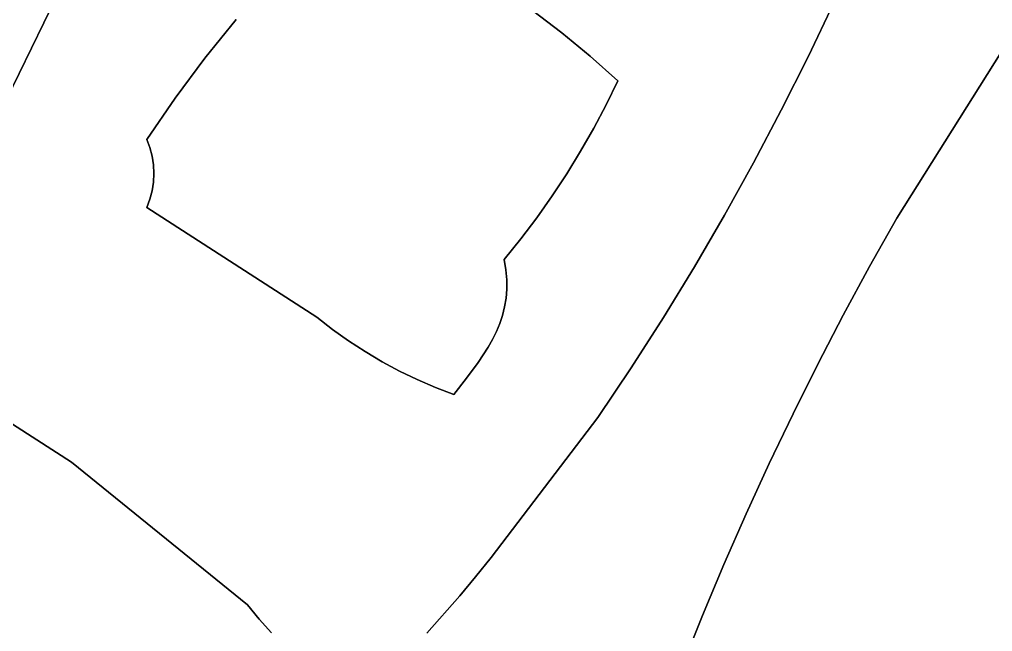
# Model space of a CAD drawing. Header units: inches. Extents: x 37.2 to 70.6, y 17.4 to 61.6.
# Drawn here: x 47.311 to 51.202, y 48.166 to 50.612 of the extents above; entities that cross this region are included whole.
import ezdxf

# ---------------------------------------------------------------- set-up
doc = ezdxf.new("R2010")
doc.units = ezdxf.units.IN
doc.layers.add('SURFACES_FOR_SKETCHUP', color=7, linetype='Continuous')

msp = doc.modelspace()

# ---------------------------------------------------------------- linework, layer by layer
at = {"layer": 'SURFACES_FOR_SKETCHUP'}
for points, invisible_edges in [([(47.8736, 51.5571), (47.0337, 50.8907), (47.2601, 50.2951)], 3), ([(47.2601, 50.2951), (48.0523, 50.4572), (47.8736, 51.5571)], 3), ([(48.1771, 50.6124), (47.8736, 51.5571), (48.0523, 50.4572)], 3), ([(51.7025, 51.2237), (50.6171, 50.7884), (50.8187, 49.8183)], 3), ([(50.8187, 49.8183), (52.3337, 49.1785), (51.7025, 51.2237)], 3), ([(49.3617, 50.6485), (49.4791, 50.5589), (50.7076, 51.0131)], 10), ([(50.6641, 50.9001), (50.7076, 51.0131), (49.4791, 50.5589)], 10), ([(50.6171, 50.7884), (50.6641, 50.9001), (49.4791, 50.5589)], 10), ([(49.5931, 50.4649), (50.6171, 50.7884), (49.4791, 50.5589)], 3), ([(50.6171, 50.7884), (49.5931, 50.4649), (50.5666, 50.6782)], 3), ([(50.5666, 50.6782), (50.8187, 49.8183), (50.6171, 50.7884)], 3), ([(48.0523, 50.4572), (48.5025, 50.7369), (48.1771, 50.6124)], 3), ([(48.0523, 50.4572), (48.4994, 49.4222), (48.5025, 50.7369)], 11), ([(49.2493, 49.6525), (48.5025, 50.7369), (48.4994, 49.4222)], 11), ([(49.3158, 49.7353), (49.3796, 49.8201), (48.5025, 50.7369)], 10), ([(49.2493, 49.6525), (49.3158, 49.7353), (48.5025, 50.7369)], 10), ([(48.5025, 50.7369), (49.3796, 49.8201), (49.2411, 50.7337)], 11), ([(49.4407, 49.9068), (49.2411, 50.7337), (49.3796, 49.8201)], 3), ([(49.2411, 50.7337), (49.4407, 49.9068), (49.3617, 50.6485)], 3), ([(49.7038, 50.3668), (50.5666, 50.6782), (49.5931, 50.4649)], 3), ([(50.5666, 50.6782), (49.7038, 50.3668), (50.4641, 50.4627)], 3), ([(50.4641, 50.4627), (50.8187, 49.8183), (50.5666, 50.6782)], 3), ([(49.499, 49.9954), (49.5545, 50.0857), (49.3617, 50.6485)], 10), ([(49.3617, 50.6485), (49.5545, 50.0857), (49.4791, 50.5589)], 3), ([(49.499, 49.9954), (49.3617, 50.6485), (49.4407, 49.9068)], 3), ([(49.5931, 50.4649), (49.4791, 50.5589), (49.6072, 50.1778)], 10), ([(49.6072, 50.1778), (49.4791, 50.5589), (49.5545, 50.0857)], 3), ([(48.0523, 50.4572), (47.2601, 50.2951), (47.9335, 50.2973)], 3), ([(48.0523, 50.4572), (47.9335, 50.2973), (48.4994, 49.4222)], 10), ([(49.7038, 50.3668), (49.5931, 50.4649), (49.657, 50.2715)], 2), ([(49.6072, 50.1778), (49.657, 50.2715), (49.5931, 50.4649)], 10), ([(50.4641, 50.4627), (49.7038, 50.3668), (50.3572, 50.2495)], 3), ([(50.3572, 50.2495), (50.8187, 49.8183), (50.4641, 50.4627)], 3), ([(49.657, 50.2715), (50.2459, 50.0386), (49.7038, 50.3668)], 3), ([(50.3572, 50.2495), (49.7038, 50.3668), (50.2459, 50.0386)], 3), ([(47.1947, 50.1764), (47.8207, 50.133), (47.2601, 50.2951)], 3), ([(47.9335, 50.2973), (47.2601, 50.2951), (47.8207, 50.133)], 3), ([(47.9335, 50.2973), (47.8207, 50.133), (47.8327, 50.0999)], 8), ([(47.9335, 50.2973), (47.8327, 50.0999), (47.8413, 50.0659)], 9), ([(47.9335, 50.2973), (47.8413, 50.0659), (47.8464, 50.0314)], 9), ([(47.9335, 50.2973), (47.8464, 50.0314), (47.8481, 49.9967)], 9), ([(47.8481, 49.9967), (48.4994, 49.4222), (47.9335, 50.2973)], 11), ([(49.6072, 50.1778), (50.1301, 49.8301), (49.657, 50.2715)], 3), ([(50.2459, 50.0386), (49.657, 50.2715), (50.1301, 49.8301)], 3), ([(50.2459, 50.0386), (50.8187, 49.8183), (50.3572, 50.2495)], 3), ([(47.132, 50.0562), (47.8207, 49.8603), (47.1947, 50.1764)], 3), ([(47.8464, 50.0314), (47.8413, 50.0659), (47.1947, 50.1764)], 10), ([(47.8481, 49.9967), (47.8464, 50.0314), (47.1947, 50.1764)], 10), ([(47.8327, 49.8935), (47.8413, 49.9275), (47.1947, 50.1764)], 10), ([(47.8207, 49.8603), (47.8327, 49.8935), (47.1947, 50.1764)], 10), ([(47.8327, 50.0999), (47.1947, 50.1764), (47.8413, 50.0659)], 3), ([(47.8464, 49.9619), (47.1947, 50.1764), (47.8413, 49.9275)], 3), ([(47.8481, 49.9967), (47.1947, 50.1764), (47.8464, 49.9619)], 3), ([(47.8207, 50.133), (47.1947, 50.1764), (47.8327, 50.0999)], 3), ([(49.5545, 50.0857), (50.1301, 49.8301), (49.6072, 50.1778)], 3), ([(49.499, 49.9954), (50.01, 49.6241), (49.5545, 50.0857)], 3), ([(50.1301, 49.8301), (49.5545, 50.0857), (50.01, 49.6241)], 3), ([(47.072, 49.9347), (47.8207, 49.8603), (47.132, 50.0562)], 3), ([(50.1301, 49.8301), (50.7104, 49.6253), (50.2459, 50.0386)], 3), ([(50.8187, 49.8183), (50.2459, 50.0386), (50.7104, 49.6253)], 3), ([(47.8464, 49.9619), (47.8413, 49.9275), (48.4994, 49.4222)], 10), ([(47.8464, 49.9619), (48.4994, 49.4222), (47.8481, 49.9967)], 3), ([(49.4407, 49.9068), (50.01, 49.6241), (49.499, 49.9954)], 3), ([(47.0148, 49.8118), (47.8207, 49.8603), (47.072, 49.9347)], 3), ([(47.8413, 49.9275), (47.8327, 49.8935), (48.4994, 49.4222)], 10), ([(47.8327, 49.8935), (47.8207, 49.8603), (48.4994, 49.4222)], 8), ([(49.3796, 49.8201), (49.8856, 49.4207), (49.4407, 49.9068)], 3), ([(50.01, 49.6241), (49.4407, 49.9068), (49.8856, 49.4207)], 3), ([(46.9604, 49.6877), (47.8207, 49.8603), (47.0148, 49.8118)], 3), ([(47.8207, 49.8603), (46.9604, 49.6877), (47.0593, 49.1376)], 11), ([(47.0593, 49.1376), (47.5187, 48.8432), (47.8207, 49.8603)], 10), ([(47.8207, 49.8603), (47.5187, 48.8432), (48.4994, 49.4222)], 3), ([(49.3158, 49.7353), (49.8856, 49.4207), (49.3796, 49.8201)], 3), ([(50.01, 49.6241), (50.6052, 49.4306), (50.1301, 49.8301)], 3), ([(50.7104, 49.6253), (50.1301, 49.8301), (50.6052, 49.4306)], 3), ([(50.7104, 49.6253), (52.022, 48.7889), (50.8187, 49.8183)], 3), ([(52.3337, 49.1785), (50.8187, 49.8183), (52.022, 48.7889)], 11), ([(49.3158, 49.7353), (49.2493, 49.6525), (49.2559, 49.6112)], 8), ([(49.3158, 49.7353), (49.2559, 49.6112), (49.2593, 49.5717)], 9), ([(49.3158, 49.7353), (49.2593, 49.5717), (49.2594, 49.534)], 9), ([(49.2594, 49.534), (49.8856, 49.4207), (49.3158, 49.7353)], 11), ([(48.4994, 49.4222), (48.5619, 49.3735), (49.2493, 49.6525)], 10), ([(48.5619, 49.3735), (48.6263, 49.3276), (49.2493, 49.6525)], 10), ([(48.6925, 49.2846), (49.2493, 49.6525), (48.6263, 49.3276)], 3), ([(49.2493, 49.6525), (48.6925, 49.2846), (49.2559, 49.6112)], 3), ([(49.8856, 49.4207), (50.5033, 49.2344), (50.01, 49.6241)], 3), ([(50.6052, 49.4306), (50.01, 49.6241), (50.5033, 49.2344)], 3), ([(50.6052, 49.4306), (52.022, 48.7889), (50.7104, 49.6253)], 3), ([(48.7605, 49.2444), (49.2559, 49.6112), (48.6925, 49.2846)], 3), ([(49.2559, 49.6112), (48.7605, 49.2444), (49.2593, 49.5717)], 3), ([(49.2593, 49.5717), (48.7605, 49.2444), (49.2594, 49.534)], 3), ([(49.2594, 49.534), (48.7605, 49.2444), (49.2566, 49.4979)], 3), ([(49.2566, 49.4979), (49.8856, 49.4207), (49.2594, 49.534)], 3), ([(49.2566, 49.4979), (48.7605, 49.2444), (49.2509, 49.4631)], 3), ([(49.2509, 49.4631), (49.757, 49.2198), (49.2566, 49.4979)], 3), ([(49.8856, 49.4207), (49.2566, 49.4979), (49.757, 49.2198)], 3), ([(49.2509, 49.4631), (48.7605, 49.2444), (49.2425, 49.4294)], 3), ([(49.2425, 49.4294), (49.757, 49.2198), (49.2509, 49.4631)], 3), ([(48.5619, 49.3735), (48.4994, 49.4222), (47.5187, 48.8432)], 10), ([(49.2425, 49.4294), (48.7605, 49.2444), (49.2316, 49.3967)], 3), ([(49.2316, 49.3967), (49.757, 49.2198), (49.2425, 49.4294)], 3), ([(49.757, 49.2198), (50.4045, 49.0366), (49.8856, 49.4207)], 3), ([(50.5033, 49.2344), (49.8856, 49.4207), (50.4045, 49.0366)], 3), ([(50.5033, 49.2344), (52.022, 48.7889), (50.6052, 49.4306)], 3), ([(49.2316, 49.3967), (48.7605, 49.2444), (49.2183, 49.3648)], 3), ([(49.2183, 49.3648), (49.757, 49.2198), (49.2316, 49.3967)], 3), ([(48.2225, 48.2734), (48.5619, 49.3735), (47.5187, 48.8432)], 3), ([(48.6263, 49.3276), (48.5619, 49.3735), (48.2225, 48.2734)], 10), ([(48.8302, 49.2072), (49.2183, 49.3648), (48.7605, 49.2444)], 3), ([(49.2183, 49.3648), (48.8302, 49.2072), (49.2029, 49.3334)], 3), ([(49.2029, 49.3334), (49.6241, 49.0216), (49.2183, 49.3648)], 3), ([(49.757, 49.2198), (49.2183, 49.3648), (49.6241, 49.0216)], 3), ([(48.6925, 49.2846), (48.6263, 49.3276), (48.2225, 48.2734)], 10), ([(49.1855, 49.3024), (49.2029, 49.3334), (48.8302, 49.2072)], 10), ([(48.8302, 49.2072), (48.9013, 49.1729), (49.1855, 49.3024)], 10), ([(49.1453, 49.2408), (49.1855, 49.3024), (48.9013, 49.1729)], 10), ([(49.1453, 49.2408), (49.6241, 49.0216), (49.1855, 49.3024)], 3), ([(49.1855, 49.3024), (49.6241, 49.0216), (49.2029, 49.3334)], 3), ([(48.7605, 49.2444), (48.6925, 49.2846), (48.2225, 48.2734)], 10), ([(48.8302, 49.2072), (48.7605, 49.2444), (48.2225, 48.2734)], 10), ([(49.099, 49.1784), (49.1453, 49.2408), (48.9013, 49.1729)], 10), ([(49.099, 49.1784), (49.6241, 49.0216), (49.1453, 49.2408)], 3), ([(50.4045, 49.0366), (51.9609, 48.5966), (50.5033, 49.2344)], 3), ([(52.022, 48.7889), (50.5033, 49.2344), (51.9609, 48.5966)], 3), ([(48.9013, 49.1729), (48.8302, 49.2072), (48.2225, 48.2734)], 10), ([(49.6241, 49.0216), (50.309, 48.8373), (49.757, 49.2198)], 3), ([(50.4045, 49.0366), (49.757, 49.2198), (50.309, 48.8373)], 3), ([(48.2225, 48.2734), (49.0713, 48.3082), (48.9013, 49.1729)], 11), ([(48.974, 49.1417), (49.099, 49.1784), (48.9013, 49.1729)], 3), ([(49.1347, 48.3842), (48.9013, 49.1729), (49.0713, 48.3082)], 3), ([(48.9013, 49.1729), (49.1347, 48.3842), (48.974, 49.1417)], 3), ([(48.974, 49.1417), (49.048, 49.1136), (49.099, 49.1784)], 8), ([(49.099, 49.1784), (49.048, 49.1136), (49.6241, 49.0216)], 10), ([(47.5187, 48.8432), (47.0593, 49.1376), (46.7022, 48.1717)], 10), ([(49.1966, 48.4614), (48.974, 49.1417), (49.1347, 48.3842)], 3), ([(49.048, 49.1136), (48.974, 49.1417), (49.1966, 48.4614)], 10), ([(49.1966, 48.4614), (49.6241, 49.0216), (49.048, 49.1136)], 10), ([(50.309, 48.8373), (51.9058, 48.4025), (50.4045, 49.0366)], 3), ([(51.9609, 48.5966), (50.4045, 49.0366), (51.9058, 48.4025)], 3), ([(49.1966, 48.4614), (50.1278, 48.4342), (49.6241, 49.0216)], 3), ([(50.309, 48.8373), (49.6241, 49.0216), (50.2167, 48.6365)], 3), ([(50.2167, 48.6365), (49.6241, 49.0216), (50.1278, 48.4342)], 3), ([(46.7022, 48.1717), (46.8457, 48.0668), (47.5187, 48.8432)], 10), ([(46.8457, 48.0668), (46.9851, 47.9563), (47.5187, 48.8432)], 10), ([(46.9851, 47.9563), (47.1201, 47.8404), (47.5187, 48.8432)], 10), ([(47.1201, 47.8404), (47.3047, 47.6863), (47.5187, 48.8432)], 11), ([(48.2225, 48.2734), (47.5187, 48.8432), (47.3047, 47.6863)], 10), ([(50.2167, 48.6365), (51.8569, 48.2069), (50.309, 48.8373)], 3), ([(51.9058, 48.4025), (50.309, 48.8373), (51.8569, 48.2069)], 3), ([(50.1278, 48.4342), (51.8142, 48.0097), (50.2167, 48.6365)], 3), ([(51.8569, 48.2069), (50.2167, 48.6365), (51.8142, 48.0097)], 3), ([(49.1347, 48.3842), (49.9596, 48.0256), (49.1966, 48.4614)], 3), ([(50.1278, 48.4342), (49.1966, 48.4614), (50.042, 48.2306)], 3), ([(50.042, 48.2306), (49.1966, 48.4614), (49.9596, 48.0256)], 3), ([(50.042, 48.2306), (51.8142, 48.0097), (50.1278, 48.4342)], 3), ([(49.0713, 48.3082), (49.8805, 47.8193), (49.1347, 48.3842)], 3), ([(49.9596, 48.0256), (49.1347, 48.3842), (49.8805, 47.8193)], 3), ([(49.0713, 48.3082), (48.2225, 48.2734), (48.94, 48.1601)], 3), ([(48.94, 48.1601), (49.8805, 47.8193), (49.0713, 48.3082)], 3), ([(47.3047, 47.6863), (47.3559, 47.6496), (48.2225, 48.2734)], 10), ([(47.3559, 47.6496), (47.4041, 47.6092), (48.2225, 48.2734)], 10), ([(47.4041, 47.6092), (47.449, 47.5655), (48.2225, 48.2734)], 10), ([(48.2691, 48.2158), (48.2225, 48.2734), (47.449, 47.5655)], 10), ([(48.2691, 48.2158), (48.94, 48.1601), (48.2225, 48.2734)], 3), ([(47.449, 47.5655), (47.4906, 47.5186), (48.2691, 48.2158)], 10), ([(48.3183, 48.1604), (48.2691, 48.2158), (47.4906, 47.5186)], 10), ([(48.3183, 48.1604), (48.94, 48.1601), (48.2691, 48.2158)], 3), ([(49.9596, 48.0256), (51.8142, 48.0097), (50.042, 48.2306)], 3)]:
    msp.add_3dface(points, dxfattribs=dict(at, invisible_edges=invisible_edges))

doc.saveas('drawing.dxf')
